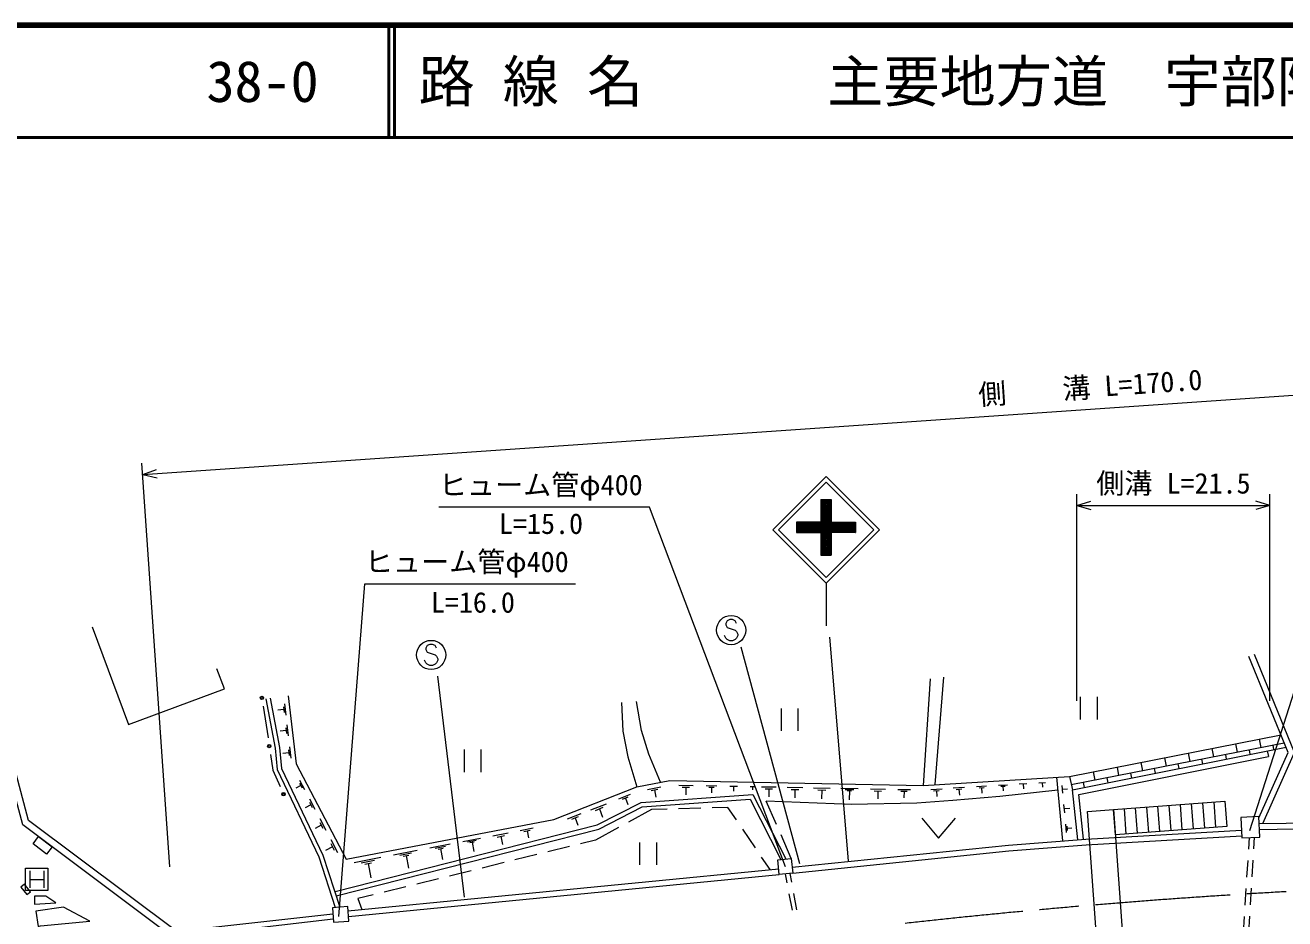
# Model space of a CAD drawing. Units: millimetres, scale not verified. Extents: x 40000 to 680000, y 20000 to 380000.
# Drawn here: x 145386 to 257460, y 300480 to 380000 of the extents above; entities that cross this region are included whole.
import ezdxf
from ezdxf.enums import TextEntityAlignment as Align

# ---------------------------------------------------------------- set-up
doc = ezdxf.new("R2010")
doc.units = ezdxf.units.MM
doc.header["$LTSCALE"] = 1000
doc.linetypes.add('CHAIN', pattern=[18.5, 12, -1.5, 3.5, -1.5])
for name, color, linetype, lineweight in [('M-BGD', 7, 'Continuous', 13), ('M-BMK', 2, 'CHAIN', 13), ('M-STR-HTXT', 7, 'Continuous', 13), ('M-STR-STR3', 7, 'Continuous', 13), ('M-STR-STRC', 7, 'Continuous', 13), ('M-STR-STRD', 7, 'Continuous', 13), ('M-TTL', 2, 'Continuous', 140), ('M-TTL-LINE', 7, 'Continuous', 50)]:
    doc.layers.add(name, color=color, linetype=linetype, lineweight=lineweight)
doc.layers.add('M-TTL-TXT', color=7, linetype='Continuous')
doc.styles.add('ＭＳ ゴシック', font='')
doc.styles.get('ＭＳ ゴシック').set_extended_font_data('MS Gothic')

msp = doc.modelspace()

# ---------------------------------------------------------------- linework, layer by layer
at = {"layer": 'M-BGD'}
for p, q in [((225902, 321833), (225275, 312357)), ((226350, 312423), (227115, 321990)), ((168460, 319614), (168577, 318614)), ((198447, 319720), (198573, 317188)), ((200226, 317230), (199765, 319804)), ((239256, 320227), (239256, 318227)), ((240756, 320227), (240756, 318227)), ((166561, 319390), (166991, 316594)), ((168385, 319098), (167852, 319035)), ((168356, 319348), (168414, 318848)), ((212639, 319195), (212639, 317195)), ((214139, 319195), (214139, 317195)), ((168604, 317233), (168071, 317170)), ((168575, 317483), (168634, 316983)), ((168679, 317749), (168796, 316749)), ((198573, 317188), (199012, 314907)), ((200874, 315116), (200226, 317230)), ((238312, 313152), (257124, 316850)), ((238463, 312418), (257414, 316142)), ((253079, 316055), (253224, 315319)), ((255189, 316469), (255334, 315733)), ((167219, 315112), (167434, 313714)), ((168837, 315253), (168303, 315191)), ((168807, 315503), (168866, 315003)), ((168911, 315769), (169029, 314769)), ((184433, 315540), (184433, 313540)), ((185933, 315540), (185933, 313540)), ((201919, 312633), (200874, 315116)), ((248860, 315225), (249005, 314489)), ((250970, 315640), (251114, 314904)), ((252169, 315111), (252250, 314699)), ((254279, 315526), (254358, 315122)), ((255897, 315431), (255999, 314921)), ((256388, 315941), (256466, 315546)), ((199012, 314907), (199808, 312211)), ((242531, 313981), (242676, 313246)), ((244641, 314396), (244785, 313660)), ((245840, 313867), (245927, 313428)), ((246750, 314811), (246895, 314075)), ((247950, 314282), (248034, 313851)), ((250059, 314697), (250142, 314275)), ((167434, 313714), (168068, 312256)), ((169806, 312808), (170240, 311984)), ((237722, 307410), (237166, 313082)), ((240421, 313567), (240566, 312831)), ((241621, 313038), (241711, 312581)), ((243731, 313453), (243819, 313004)), ((169913, 312338), (169474, 312107)), ((169805, 312544), (170021, 312132)), ((200757, 311992), (201946, 312230)), ((201086, 311893), (201681, 312012)), ((201383, 311953), (201510, 311319)), ((203536, 312381), (204816, 312356)), ((203853, 312204), (204493, 312191)), ((204173, 312198), (204160, 311515)), ((205975, 312333), (206937, 312315)), ((206213, 312200), (206694, 312191)), ((206453, 312196), (206443, 311683)), ((208073, 312292), (208761, 312279)), ((208417, 312286), (208408, 311827)), ((209878, 312257), (210330, 312248)), ((210104, 312253), (210098, 311952)), ((210893, 312237), (212217, 312212)), ((211221, 312054), (211883, 312041)), ((211552, 312048), (211538, 311342)), ((213183, 312193), (214574, 312166)), ((213528, 312000), (214223, 311987)), ((213875, 311994), (213861, 311252)), ((215540, 312147), (217000, 312118)), ((215901, 311945), (216631, 311931)), ((216266, 311938), (216251, 311159)), ((217964, 312099), (219495, 312070)), ((218345, 311990), (219110, 311975)), ((218534, 311884), (218917, 311877)), ((218725, 311880), (218709, 311064)), ((220597, 312048), (221924, 312022)), ((220925, 311865), (221589, 311852)), ((221257, 311858), (221243, 311150)), ((223027, 312001), (224148, 311979)), ((223304, 311846), (223865, 311835)), ((223584, 311840), (223573, 311242)), ((225954, 311998), (226960, 312059)), ((226214, 311879), (226717, 311910)), ((226466, 311894), (226498, 311358)), ((227953, 312120), (228970, 312182)), ((228216, 312000), (228724, 312031)), ((228470, 312015), (228503, 311473)), ((230024, 312246), (230928, 312301)), ((230257, 312139), (230709, 312167)), ((230483, 312153), (230513, 311671)), ((231979, 312365), (232776, 312414)), ((232185, 312271), (232583, 312295)), ((232384, 312283), (232410, 311858)), ((233824, 312478), (234521, 312520)), ((234172, 312499), (234201, 312035)), ((235566, 312584), (236168, 312621)), ((235867, 312602), (235891, 312201)), ((237707, 311666), (237639, 312354)), ((237673, 312010), (238132, 312055)), ((239511, 312624), (239603, 312157)), ((170798, 310622), (170306, 310363)), ((170677, 310853), (170920, 310391)), ((170679, 311148), (171164, 310225)), ((195703, 310178), (197100, 310724)), ((198209, 311157), (199252, 311564)), ((198524, 311120), (199045, 311323)), ((198785, 311221), (199002, 310665)), ((212234, 308862), (211316, 310950)), ((237878, 309916), (237806, 310649)), ((171602, 309392), (172142, 308364)), ((193648, 309376), (194863, 309850)), ((194015, 309333), (194622, 309570)), ((194318, 309451), (194571, 308803)), ((196125, 310129), (196824, 310401)), ((196474, 310265), (196765, 309520)), ((201116, 310203), (199065, 309083)), ((202514, 310244), (201116, 310203)), ((205513, 310330), (203514, 310272)), ((207910, 310399), (206512, 310359)), ((208666, 309286), (207910, 310399)), ((225158, 309441), (226658, 307641)), ((226658, 307641), (228158, 309441)), ((237842, 310282), (238331, 310330)), ((255204, 308960), (284504, 309349)), ((171735, 308806), (171187, 308518)), ((171600, 309063), (171870, 308549)), ((189433, 308343), (190584, 308564)), ((189750, 308245), (190326, 308356)), ((190038, 308300), (190156, 307686)), ((198187, 308604), (196136, 307483)), ((210351, 306804), (209228, 308458)), ((238051, 308153), (237977, 308909)), ((238133, 308352), (238096, 308730)), ((238115, 308541), (238518, 308580)), ((255211, 308440), (284511, 308829)), ((172576, 307170), (172876, 306600)), ((172578, 307535), (173177, 306395)), ((181384, 306796), (183211, 307147)), ((184316, 307360), (185897, 307664)), ((184732, 307330), (185522, 307482)), ((184950, 307263), (185345, 307339)), ((185147, 307301), (185309, 306458)), ((186992, 307874), (188348, 308135)), ((187366, 307758), (188044, 307889)), ((187705, 307823), (187844, 307100)), ((196136, 307483), (194789, 307151)), ((200046, 307277), (200046, 305277)), ((201546, 307277), (201546, 305277)), ((213553, 305859), (212636, 307947)), ((254282, 307707), (254218, 306679)), ((254745, 307731), (254682, 306703)), ((172726, 306885), (172118, 306566)), ((174645, 305501), (177039, 305961)), ((178169, 306178), (180266, 306582)), ((178720, 306139), (179769, 306341)), ((179009, 306050), (179534, 306151)), ((179271, 306100), (179486, 304981)), ((181864, 306762), (182778, 306938)), ((182116, 306684), (182573, 306772)), ((182344, 306728), (182531, 305753)), ((190905, 306195), (188963, 305717)), ((193818, 306912), (191876, 306434)), ((211669, 304863), (210913, 305976)), ((174100, 301197), (212431, 304938)), ((175274, 305457), (176471, 305687)), ((175604, 305354), (176202, 305470)), ((175903, 305412), (176148, 304135)), ((187992, 305477), (186050, 304999)), ((254157, 305681), (254064, 304183)), ((254620, 305705), (254528, 304208)), ((174151, 300679), (212481, 304420)), ((182167, 304043), (180225, 303564)), ((185080, 304760), (183138, 304282)), ((213017, 304476), (213161, 303694)), ((213419, 304518), (213565, 303726)), ((176341, 302608), (174994, 302276)), ((179254, 303325), (177312, 302847)), ((213342, 302711), (213614, 301236)), ((213746, 302743), (214017, 301268)), ((254003, 303185), (253910, 301688)), ((254466, 303210), (254373, 301712)), ((174994, 302276), (175341, 301318)), ((253849, 300690), (253756, 299193)), ((254312, 300714), (254219, 299217))]:
    msp.add_line(p, q, dxfattribs=at)
for points in [[(172801, 300434), (158570, 298792), (145169, 308854), (141990, 320648), (141190, 329664)], [(172768, 300904), (158865, 299342), (145684, 309235), (142568, 320880), (141685, 329673)], [(151354, 326457), (154567, 317770), (163115, 320932), (162452, 322722)], [(255506, 308964), (258332, 315274), (254753, 324008)], [(255158, 309460), (257766, 315283), (254272, 323811)], [(166803, 320040), (167614, 315659), (167803, 313752), (171507, 305991), (172970, 301486)], [(167197, 320113), (168011, 315715), (168194, 313861), (171879, 306139), (173382, 301515)], [(168779, 320323), (169491, 314268), (173955, 305776), (192411, 309323), (199808, 312211), (202738, 312796), (225275, 312357), (238312, 313152), (238560, 311948)], [(239036, 307496), (238560, 311948), (257568, 315767)], [(239553, 307552), (239128, 311531), (255999, 314921)], [(237278, 311936), (232096, 311369), (227911, 311013), (224730, 310783), (218871, 310657), (211316, 310950)], [(172955, 302914), (196291, 308830), (200184, 310823), (210135, 311555), (213059, 305807)], [(173053, 302526), (196433, 308453), (200294, 310430), (209899, 311137), (212633, 305763)], [(213637, 305063), (232861, 307033), (239762, 307568), (253592, 308372)], [(213690, 304546), (232908, 306515), (239797, 307049), (253622, 307852)]]:
    msp.add_lwpolyline(points, dxfattribs=at)
for points in [[(253538, 309494), (253632, 307674), (255246, 307757), (255152, 309578)], [(146569, 307803), (147784, 306890), (147297, 306241), (146082, 307154)], [(212345, 305733), (213553, 305859), (213690, 304546), (212481, 304420)], [(144997, 303302), (145531, 302632), (145848, 302885), (145314, 303554)], [(172819, 300181), (174179, 300275), (174089, 301564), (172729, 301470)]]:
    msp.add_lwpolyline(points, close=True, dxfattribs=at)
for centre, radius in [((166447, 320131), 150), ((166447, 320131), 120), ((166447, 320131), 100), ((167105, 315853), 150), ((167105, 315853), 120), ((167105, 315853), 100), ((168368, 311569), 150), ((168368, 311569), 120), ((168368, 311569), 100)]:
    msp.add_circle(centre, radius, dxfattribs=at)
at = {"layer": 'M-BMK'}
msp.add_arc((292154, -317973), 621828, 91.9428, 96.32255, dxfattribs=at)
at = {"layer": 'M-STR-HTXT'}
for p, q in [((155848, 340015), (324722, 351652)), ((158254, 305097), (155779, 341012)), ((155848, 340015), (157069, 340475)), ((155848, 340015), (157121, 339726)), ((238963, 319885), (238963, 338271)), ((238963, 337271), (240213, 337646)), ((256138, 337271), (254888, 337646)), ((256138, 319885), (256138, 338271)), ((200941, 337125), (182191, 337125)), ((213048, 305106), (200941, 337125)), ((238963, 337271), (256138, 337271)), ((238963, 337271), (240213, 336896)), ((254360, 308346), (263537, 337146)), ((256138, 337271), (254888, 336896)), ((173298, 300675), (175608, 330286)), ((175608, 330286), (194358, 330286))]:
    msp.add_line(p, q, dxfattribs=at)
at = {"layer": 'M-STR-STR3'}
msp.add_lwpolyline([(242232, 310205), (252130, 310953), (252300, 308702), (242402, 307954)], close=True, dxfattribs=at)
at = {"layer": 'M-STR-STRC'}
for p, q in [((211910, 335090), (216647, 339828)), ((216647, 339828), (221385, 335090)), ((212405, 335090), (216647, 339333)), ((216647, 339333), (220890, 335090)), ((216188, 337793), (217088, 337793)), ((216188, 337793), (216188, 335761)), ((216188, 337745), (216236, 337793)), ((216188, 337603), (216378, 337793)), ((216188, 337462), (216519, 337793)), ((216188, 337321), (216661, 337793)), ((216188, 337179), (216802, 337793)), ((216188, 337038), (216944, 337793)), ((216188, 336896), (217085, 337793)), ((217088, 336836), (216188, 337736)), ((216188, 336755), (217088, 337655)), ((217088, 336695), (216188, 337595)), ((216188, 336614), (217088, 337514)), ((217088, 336553), (216188, 337453)), ((216188, 336472), (217088, 337372)), ((217088, 336978), (216273, 337793)), ((217088, 337119), (216414, 337793)), ((217088, 337260), (216555, 337793)), ((217088, 337402), (216697, 337793)), ((217088, 337543), (216838, 337793)), ((217088, 337685), (216980, 337793)), ((217088, 337793), (217088, 335761)), ((215425, 334861), (217088, 336524)), ((215567, 334861), (217088, 336382)), ((215708, 334861), (217088, 336241)), ((217088, 336412), (216188, 337312)), ((216188, 336331), (217088, 337231)), ((217088, 336270), (216188, 337170)), ((216188, 336189), (217088, 337089)), ((217088, 336129), (216188, 337029)), ((216188, 336048), (217088, 336948)), ((217088, 335988), (216188, 336888)), ((216188, 335906), (217088, 336806)), ((217088, 335846), (216188, 336746)), ((216188, 335765), (217088, 336665)), ((217932, 334861), (216188, 336605)), ((217791, 334861), (216188, 336463)), ((217650, 334861), (216188, 336322)), ((216188, 335761), (214027, 335761)), ((214027, 335761), (214027, 334861)), ((214027, 335725), (214063, 335761)), ((214027, 335583), (214204, 335761)), ((214027, 335442), (214345, 335761)), ((214027, 335300), (214487, 335761)), ((214027, 335159), (214628, 335761)), ((214027, 335018), (214770, 335761)), ((214027, 334876), (214911, 335761)), ((214821, 334861), (214027, 335655)), ((214680, 334861), (214027, 335514)), ((214538, 334861), (214027, 335372)), ((214397, 334861), (214027, 335231)), ((214963, 334861), (214063, 335761)), ((214152, 334861), (215052, 335761)), ((215104, 334861), (214204, 335761)), ((214294, 334861), (215194, 335761)), ((215245, 334861), (214345, 335761)), ((214435, 334861), (215335, 335761)), ((215387, 334861), (214487, 335761)), ((214577, 334861), (215477, 335761)), ((215528, 334861), (214628, 335761)), ((214718, 334861), (215618, 335761)), ((215670, 334861), (214770, 335761)), ((214860, 334861), (215760, 335761)), ((215811, 334861), (214911, 335761)), ((215001, 334861), (215901, 335761)), ((215952, 334861), (215052, 335761)), ((215142, 334861), (216042, 335761)), ((216094, 334861), (215194, 335761)), ((215284, 334861), (216184, 335761)), ((217088, 334008), (215335, 335761)), ((217088, 334149), (215477, 335761)), ((217088, 334291), (215618, 335761)), ((217088, 334432), (215760, 335761)), ((215850, 334861), (217088, 336099)), ((217088, 334573), (215901, 335761)), ((215991, 334861), (217088, 335958)), ((217088, 334715), (216042, 335761)), ((216132, 334861), (217088, 335816)), ((217088, 334856), (216184, 335761)), ((217508, 334861), (216188, 336180)), ((217367, 334861), (216188, 336039)), ((217225, 334861), (216188, 335898)), ((216188, 334775), (217174, 335761)), ((216188, 334634), (217315, 335761)), ((216188, 334492), (217457, 335761)), ((216188, 334351), (217598, 335761)), ((216188, 334209), (217739, 335761)), ((216188, 334068), (217881, 335761)), ((217122, 334861), (218022, 335761)), ((218074, 334861), (217174, 335761)), ((217264, 334861), (218164, 335761)), ((218215, 334861), (217315, 335761)), ((217405, 334861), (218305, 335761)), ((218357, 334861), (217457, 335761)), ((217547, 334861), (218447, 335761)), ((218498, 334861), (217598, 335761)), ((217688, 334861), (218588, 335761)), ((218639, 334861), (217739, 335761)), ((217829, 334861), (218729, 335761)), ((218781, 334861), (217881, 335761)), ((217971, 334861), (218871, 335761)), ((218922, 334861), (218022, 335761)), ((218112, 334861), (219012, 335761)), ((219064, 334861), (218164, 335761)), ((218254, 334861), (219154, 335761)), ((219205, 334861), (218305, 335761)), ((218395, 334861), (219250, 335715)), ((219250, 334957), (218447, 335761)), ((218537, 334861), (219250, 335574)), ((219250, 335099), (218588, 335761)), ((218678, 334861), (219250, 335433)), ((219250, 335240), (218729, 335761)), ((218819, 334861), (219250, 335291)), ((219250, 335382), (218871, 335761)), ((218961, 334861), (219250, 335150)), ((219250, 335523), (219012, 335761)), ((219250, 335664), (219154, 335761)), ((211910, 335090), (216647, 330352)), ((212405, 335090), (216647, 330847)), ((214255, 334861), (214027, 335089)), ((214114, 334861), (214027, 334948)), ((214027, 334861), (216188, 334861)), ((216188, 334861), (216188, 332828)), ((216188, 333927), (217088, 334827)), ((217088, 333866), (216188, 334766)), ((216188, 333785), (217088, 334685)), ((217088, 333725), (216188, 334625)), ((216188, 333644), (217088, 334544)), ((217088, 333583), (216188, 334483)), ((216188, 333502), (217088, 334402)), ((217088, 333442), (216188, 334342)), ((216188, 333361), (217088, 334261)), ((217088, 333301), (216188, 334201)), ((216188, 333219), (217088, 334119)), ((217088, 333159), (216188, 334059)), ((216647, 330847), (220890, 335090)), ((216647, 330352), (221385, 335090)), ((217088, 334861), (217088, 332828)), ((219102, 334861), (219250, 335008)), ((219244, 334861), (219250, 334867)), ((216188, 333078), (217088, 333978)), ((217088, 333018), (216188, 333918)), ((216188, 332937), (217088, 333837)), ((217088, 332876), (216188, 333776)), ((216995, 332828), (216188, 333635)), ((216854, 332828), (216188, 333493)), ((216712, 332828), (216188, 333352)), ((216571, 332828), (216188, 333211)), ((216429, 332828), (216188, 333069)), ((216288, 332828), (216188, 332928)), ((216221, 332828), (217088, 333695)), ((216363, 332828), (217088, 333554)), ((216504, 332828), (217088, 333412)), ((216645, 332828), (217088, 333271)), ((216787, 332828), (217088, 333129)), ((216928, 332828), (217088, 332988)), ((216188, 332828), (217088, 332828)), ((217070, 332828), (217088, 332847)), ((216647, 330352), (216647, 326565)), ((207844, 326997), (207726, 326761)), ((207726, 326761), (207726, 326643)), ((207726, 326643), (207844, 326406)), ((208080, 327115), (207844, 326997)), ((207844, 326406), (208553, 326170)), ((208316, 327115), (208080, 327115)), ((208553, 326997), (208316, 327115)), ((208671, 326761), (208553, 326997)), ((208553, 326170), (208671, 326052)), ((207726, 325461), (207607, 325697)), ((207844, 325343), (207726, 325461)), ((208080, 325225), (207844, 325343)), ((208316, 325225), (208080, 325225)), ((208553, 325343), (208316, 325225)), ((208671, 325461), (208553, 325343)), ((208671, 326052), (208789, 325815)), ((208789, 325697), (208671, 325461)), ((208789, 325815), (208789, 325697)), ((216963, 325538), (218621, 305639)), ((181154, 324786), (181036, 324550)), ((181036, 324550), (181036, 324432)), ((181036, 324432), (181154, 324195)), ((181390, 324904), (181154, 324786)), ((181154, 324195), (181863, 323959)), ((181627, 324904), (181390, 324904)), ((181863, 324786), (181627, 324904)), ((181981, 324550), (181863, 324786)), ((181863, 323959), (181981, 323841)), ((209067, 324670), (214278, 305402)), ((181036, 323250), (180918, 323486)), ((181154, 323132), (181036, 323250)), ((181390, 323014), (181154, 323132)), ((181627, 323014), (181390, 323014)), ((181863, 323132), (181627, 323014)), ((181981, 323250), (181863, 323132)), ((181981, 323841), (182099, 323604)), ((182099, 323486), (181981, 323250)), ((182099, 323604), (182099, 323486)), ((182061, 322064), (184430, 302402)), ((145410, 302985), (145410, 304985)), ((145410, 304985), (147410, 304985)), ((147410, 304985), (147410, 302985)), ((145785, 304735), (145785, 303235)), ((145785, 303985), (147035, 303985)), ((147035, 304735), (147035, 303235)), ((147410, 302985), (145410, 302985))]:
    msp.add_line(p, q, dxfattribs=at)
msp.add_lwpolyline([(217088, 335761), (219250, 335761), (219250, 334861), (217088, 334861)], dxfattribs=at)
for points in [[(146202, 301784), (148105, 301909), (147216, 302486), (146218, 302502)], [(146530, 299803), (146748, 299866), (151147, 300271), (148791, 301503), (146327, 301145)]]:
    msp.add_lwpolyline(points, close=True, dxfattribs=at)
for centre in [(208198, 326170), (181508, 323959)]:
    msp.add_circle(centre, 1300, dxfattribs=at)
at = {"layer": 'M-STR-STRD'}
for p, q in [((246147, 310501), (246317, 308250)), ((247144, 310576), (247314, 308325)), ((248141, 310651), (248311, 308401)), ((249138, 310727), (249309, 308476)), ((250136, 310802), (250306, 308551)), ((251133, 310878), (251303, 308627)), ((243155, 310275), (243326, 308024)), ((244153, 310350), (244323, 308099)), ((245150, 310425), (245320, 308174))]:
    msp.add_line(p, q, dxfattribs=at)
msp.add_lwpolyline([(252130, 310953), (252300, 308702), (242402, 307954), (242232, 310205)], close=True, dxfattribs=at)
msp.add_lwpolyline([(240970, 295184), (239917, 310041), (242232, 310205), (243110, 297803)], dxfattribs=at)
at = {"layer": 'M-TTL'}
msp.add_line((680000, 380000), (40000, 380000), dxfattribs=at)
at = {"layer": 'M-TTL-LINE'}
for p, q in [((177750, 380000), (177750, 370000)), ((178250, 380000), (178250, 370000)), ((40000, 370000), (680000, 370000))]:
    msp.add_line(p, q, dxfattribs=at)

# ---------------------------------------------------------------- texts
at = {"layer": 'M-STR-HTXT', "style": 'ＭＳ ゴシック'}
msp.add_text('側\u3000\u3000溝 L=170.0', height=1833, rotation=3.942, dxfattribs=at).set_placement((240251, 346332), align=Align.BOTTOM_CENTER)
for p in [(182191, 337625), (175608, 330786)]:
    msp.add_text('ヒューム管φ400', height=1833, dxfattribs=at).set_placement(p, align=Align.BOTTOM_LEFT)
for s, p in [('側溝 L=21.5', (247551, 337771)), ('L=15.0', (191281, 334177)), ('L=16.0', (185219, 327172))]:
    msp.add_text(s, height=1833, dxfattribs=at).set_placement(p, align=Align.BOTTOM_CENTER)
at = {"layer": 'M-TTL-TXT', "style": 'ＭＳ ゴシック'}
for s, p in [('38-0', (161521, 375000)), ('路 線 名', (180380, 375000)), ('主要地方道\u3000宇部防府線', (216734, 375000))]:
    msp.add_text(s, height=3666, dxfattribs=at).set_placement(p, align=Align.MIDDLE_LEFT)

doc.saveas('drawing.dxf')
